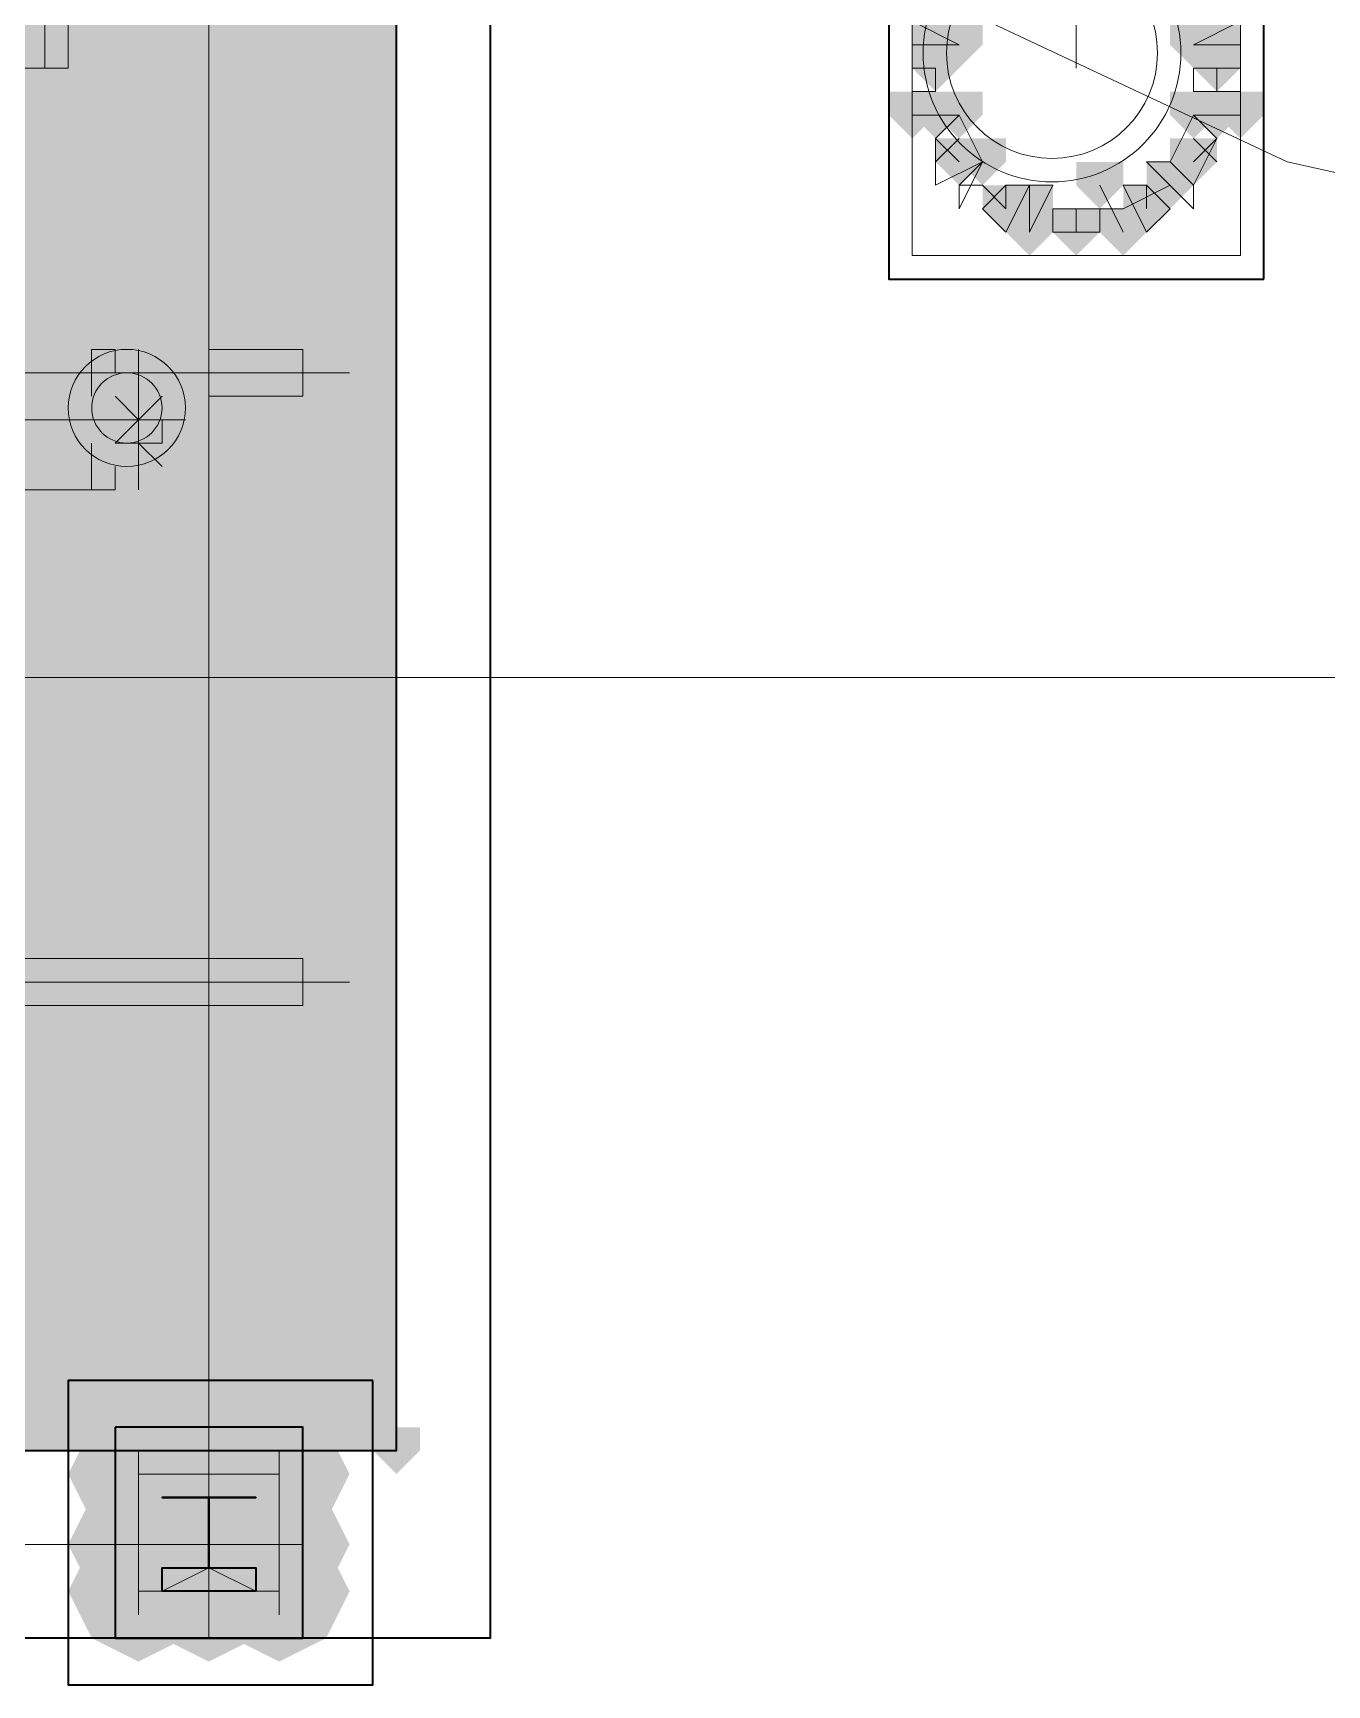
# Model space of a CAD drawing. Header units: millimetres. Extents: x 2315 to 4619, y 1334 to 1897.
# Drawn here: x 3816.816 to 3820.187, y 1532.045 to 1536.352 of the extents above; entities that cross this region are included whole.
import ezdxf

# ---------------------------------------------------------------- set-up
doc = ezdxf.new("R2010")
doc.units = ezdxf.units.MM
doc.linetypes.add('PDF_IMPORT', pattern=[1, 0.8, -0.2])
for name, color, linetype, true_color in [('PDF_10', 7, 'Continuous', 0x00b85c), ('PDF_AXIS', 7, 'Continuous', 0x00b85c), ('PDF_柱构件', 7, 'Continuous', 0x00b85c), ('PDF_转运站初步方案', 7, 'Continuous', 0x00b85c)]:
    doc.layers.add(name, color=color, linetype=linetype, true_color=true_color)
for name, color, linetype in [('PDF_3中心线层', 1, 'Continuous'), ('PDF_中心线层', 1, 'Continuous'), ('PDF_双点划线', 6, 'Continuous'), ('PDF_尺寸线层', 7, 'Continuous'), ('PDF_粗实线层', 7, 'Continuous'), ('PDF_细实线层', 7, 'Continuous')]:
    doc.layers.add(name, color=color, linetype=linetype)

msp = doc.modelspace()

# ---------------------------------------------------------------- hatches: boundary and pattern name
at = {"layer": 'PDF_10', "transparency": 33554559}
for points in [[(3819.1679, 1536.3211), (3819.1068, 1536.3211), (3819.1068, 1536.2601), (3819.1679, 1536.199), (3819.2289, 1536.2601), (3819.2289, 1536.3211)], [(3819.1679, 1536.3211), (3819.1068, 1536.3211), (3819.1068, 1536.2601), (3819.1679, 1536.199), (3819.2289, 1536.2601), (3819.2289, 1536.3211)], [(3819.9008, 1536.3211), (3819.8398, 1536.3211), (3819.8398, 1536.2601), (3819.9008, 1536.199), (3819.9619, 1536.2601), (3819.9619, 1536.3211)], [(3819.9008, 1536.3211), (3819.8398, 1536.3211), (3819.8398, 1536.2601), (3819.9008, 1536.199), (3819.9619, 1536.2601), (3819.9619, 1536.3211)], [(3819.9008, 1536.3211), (3819.8398, 1536.3211), (3819.8398, 1536.2601), (3819.9008, 1536.199), (3819.9619, 1536.2601), (3819.9619, 1536.3211)], [(3819.2289, 1536.0768), (3819.1679, 1536.0768), (3819.1679, 1536.0157), (3819.2289, 1535.9547), (3819.29, 1536.0157), (3819.29, 1536.0768)], [(3819.2289, 1536.0768), (3819.1679, 1536.0768), (3819.1679, 1536.0157), (3819.2289, 1535.9547), (3819.29, 1536.0157), (3819.29, 1536.0768)], [(3819.8398, 1536.0768), (3819.7787, 1536.0768), (3819.7787, 1536.0157), (3819.8398, 1535.9547), (3819.9008, 1536.0157), (3819.9008, 1536.0768)], [(3819.8398, 1536.0768), (3819.7787, 1536.0768), (3819.7787, 1536.0157), (3819.8398, 1535.9547), (3819.9008, 1536.0157), (3819.9008, 1536.0768)], [(3819.3511, 1535.9547), (3819.29, 1535.9547), (3819.29, 1535.8936), (3819.3511, 1535.8325), (3819.4122, 1535.8936), (3819.4122, 1535.9547)], [(3819.3511, 1535.9547), (3819.29, 1535.9547), (3819.29, 1535.8936), (3819.3511, 1535.8325), (3819.4122, 1535.8936), (3819.4122, 1535.9547)], [(3819.7176, 1535.9547), (3819.6565, 1535.9547), (3819.6565, 1535.8936), (3819.7176, 1535.8325), (3819.7787, 1535.8936), (3819.7787, 1535.9547)], [(3819.7176, 1535.9547), (3819.6565, 1535.9547), (3819.6565, 1535.8936), (3819.7176, 1535.8325), (3819.7787, 1535.8936), (3819.7787, 1535.9547)], [(3819.5343, 1535.8936), (3819.4733, 1535.8936), (3819.4733, 1535.8325), (3819.5343, 1535.7714), (3819.5954, 1535.8325), (3819.5954, 1535.8936)], [(3819.5343, 1535.8936), (3819.4733, 1535.8936), (3819.4733, 1535.8325), (3819.5343, 1535.7714), (3819.5954, 1535.8325), (3819.5954, 1535.8936)]]:
    msp.add_hatch(color=6, dxfattribs=at).paths.add_polyline_path(points)
at = {"layer": 'PDF_中心线层', "transparency": 33554559}
for points in [[(3817.2743, 1532.6563), (3817.2133, 1532.6563), (3817.2133, 1532.5952), (3817.2743, 1532.5341), (3817.3354, 1532.5952), (3817.3354, 1532.6563)], [(3817.4576, 1532.6563), (3817.3965, 1532.6563), (3817.3965, 1532.5952), (3817.4576, 1532.5341), (3817.5187, 1532.5952), (3817.5187, 1532.6563)], [(3817.4576, 1532.473), (3817.3965, 1532.473), (3817.3965, 1532.412), (3817.4576, 1532.3509), (3817.5187, 1532.412), (3817.5187, 1532.473)], [(3817.2743, 1532.3509), (3817.2133, 1532.3509), (3817.2133, 1532.2898), (3817.2743, 1532.2287), (3817.3354, 1532.2898), (3817.3354, 1532.3509)], [(3817.4576, 1532.3509), (3817.3965, 1532.3509), (3817.3965, 1532.2898), (3817.4576, 1532.2287), (3817.5187, 1532.2898), (3817.5187, 1532.3509)]]:
    msp.add_hatch(color=256, dxfattribs=at).paths.add_polyline_path(points)
at = {"layer": 'PDF_双点划线', "transparency": 33554559}
for points in [[(3817.1522, 1532.5952), (3817.0911, 1532.5952), (3817.0911, 1532.5341), (3817.1522, 1532.473), (3817.2133, 1532.5341), (3817.2133, 1532.5952)], [(3817.2743, 1532.5952), (3817.2133, 1532.5952), (3817.2133, 1532.5341), (3817.2743, 1532.473), (3817.3354, 1532.5341), (3817.3354, 1532.5952)], [(3817.2743, 1532.5952), (3817.2133, 1532.5952), (3817.2133, 1532.5341), (3817.2743, 1532.473), (3817.3354, 1532.5341), (3817.3354, 1532.5952)], [(3817.3965, 1532.5952), (3817.3354, 1532.5952), (3817.3354, 1532.5341), (3817.3965, 1532.473), (3817.4576, 1532.5341), (3817.4576, 1532.5952)], [(3817.2743, 1532.412), (3817.2133, 1532.412), (3817.2133, 1532.3509), (3817.2743, 1532.2898), (3817.3354, 1532.3509), (3817.3354, 1532.412)], [(3817.2743, 1532.412), (3817.2133, 1532.412), (3817.2133, 1532.3509), (3817.2743, 1532.2898), (3817.3354, 1532.3509), (3817.3354, 1532.412)]]:
    msp.add_hatch(color=256, dxfattribs=at).paths.add_polyline_path(points)
at = {"layer": 'PDF_尺寸线层', "transparency": 33554559}
for points in [[(3816.9689, 1535.5882), (3816.9079, 1535.5882), (3816.9079, 1535.5271), (3816.9689, 1535.466), (3817.03, 1535.5271), (3817.03, 1535.5882)], [(3817.03, 1535.466), (3816.9689, 1535.466), (3816.9689, 1535.4049), (3817.03, 1535.3438), (3817.0911, 1535.4049), (3817.0911, 1535.466)], [(3817.0911, 1535.466), (3817.03, 1535.466), (3817.03, 1535.4049), (3817.0911, 1535.3438), (3817.1522, 1535.4049), (3817.1522, 1535.466)], [(3817.1522, 1535.466), (3817.0911, 1535.466), (3817.0911, 1535.4049), (3817.1522, 1535.3438), (3817.2133, 1535.4049), (3817.2133, 1535.466)], [(3817.03, 1535.4049), (3816.9689, 1535.4049), (3816.9689, 1535.3438), (3817.03, 1535.2828), (3817.0911, 1535.3438), (3817.0911, 1535.4049)], [(3817.03, 1535.4049), (3816.9689, 1535.4049), (3816.9689, 1535.3438), (3817.03, 1535.2828), (3817.0911, 1535.3438), (3817.0911, 1535.4049)], [(3817.03, 1535.4049), (3816.9689, 1535.4049), (3816.9689, 1535.3438), (3817.03, 1535.2828), (3817.0911, 1535.3438), (3817.0911, 1535.4049)], [(3817.0911, 1535.4049), (3817.03, 1535.4049), (3817.03, 1535.3438), (3817.0911, 1535.2828), (3817.1522, 1535.3438), (3817.1522, 1535.4049)], [(3817.0911, 1535.4049), (3817.03, 1535.4049), (3817.03, 1535.3438), (3817.0911, 1535.2828), (3817.1522, 1535.3438), (3817.1522, 1535.4049)], [(3817.0911, 1535.4049), (3817.03, 1535.4049), (3817.03, 1535.3438), (3817.0911, 1535.2828), (3817.1522, 1535.3438), (3817.1522, 1535.4049)], [(3817.0911, 1535.4049), (3817.03, 1535.4049), (3817.03, 1535.3438), (3817.0911, 1535.2828), (3817.1522, 1535.3438), (3817.1522, 1535.4049)], [(3817.0911, 1535.4049), (3817.03, 1535.4049), (3817.03, 1535.3438), (3817.0911, 1535.2828), (3817.1522, 1535.3438), (3817.1522, 1535.4049)], [(3817.1522, 1535.4049), (3817.0911, 1535.4049), (3817.0911, 1535.3438), (3817.1522, 1535.2828), (3817.2133, 1535.3438), (3817.2133, 1535.4049)], [(3817.1522, 1535.4049), (3817.0911, 1535.4049), (3817.0911, 1535.3438), (3817.1522, 1535.2828), (3817.2133, 1535.3438), (3817.2133, 1535.4049)], [(3817.1522, 1535.4049), (3817.0911, 1535.4049), (3817.0911, 1535.3438), (3817.1522, 1535.2828), (3817.2133, 1535.3438), (3817.2133, 1535.4049)], [(3817.1522, 1535.4049), (3817.0911, 1535.4049), (3817.0911, 1535.3438), (3817.1522, 1535.2828), (3817.2133, 1535.3438), (3817.2133, 1535.4049)], [(3817.1522, 1535.4049), (3817.0911, 1535.4049), (3817.0911, 1535.3438), (3817.1522, 1535.2828), (3817.2133, 1535.3438), (3817.2133, 1535.4049)], [(3817.1522, 1535.4049), (3817.0911, 1535.4049), (3817.0911, 1535.3438), (3817.1522, 1535.2828), (3817.2133, 1535.3438), (3817.2133, 1535.4049)], [(3817.03, 1535.3438), (3816.9689, 1535.3438), (3816.9689, 1535.2828), (3817.03, 1535.2217), (3817.0911, 1535.2828), (3817.0911, 1535.3438)], [(3817.03, 1535.3438), (3816.9689, 1535.3438), (3816.9689, 1535.2828), (3817.03, 1535.2217), (3817.0911, 1535.2828), (3817.0911, 1535.3438)], [(3817.0911, 1535.3438), (3817.03, 1535.3438), (3817.03, 1535.2828), (3817.0911, 1535.2217), (3817.1522, 1535.2828), (3817.1522, 1535.3438)], [(3817.0911, 1535.3438), (3817.03, 1535.3438), (3817.03, 1535.2828), (3817.0911, 1535.2217), (3817.1522, 1535.2828), (3817.1522, 1535.3438)], [(3817.0911, 1535.3438), (3817.03, 1535.3438), (3817.03, 1535.2828), (3817.0911, 1535.2217), (3817.1522, 1535.2828), (3817.1522, 1535.3438)], [(3817.0911, 1535.3438), (3817.03, 1535.3438), (3817.03, 1535.2828), (3817.0911, 1535.2217), (3817.1522, 1535.2828), (3817.1522, 1535.3438)], [(3817.0911, 1535.3438), (3817.03, 1535.3438), (3817.03, 1535.2828), (3817.0911, 1535.2217), (3817.1522, 1535.2828), (3817.1522, 1535.3438)], [(3817.1522, 1535.3438), (3817.0911, 1535.3438), (3817.0911, 1535.2828), (3817.1522, 1535.2217), (3817.2133, 1535.2828), (3817.2133, 1535.3438)], [(3817.1522, 1535.3438), (3817.0911, 1535.3438), (3817.0911, 1535.2828), (3817.1522, 1535.2217), (3817.2133, 1535.2828), (3817.2133, 1535.3438)], [(3817.03, 1535.2828), (3816.9689, 1535.2828), (3816.9689, 1535.2217), (3817.03, 1535.1606), (3817.0911, 1535.2217), (3817.0911, 1535.2828)], [(3817.0911, 1535.2828), (3817.03, 1535.2828), (3817.03, 1535.2217), (3817.0911, 1535.1606), (3817.1522, 1535.2217), (3817.1522, 1535.2828)], [(3816.9689, 1535.2217), (3816.9079, 1535.2217), (3816.9079, 1535.1606), (3816.9689, 1535.0995), (3817.03, 1535.1606), (3817.03, 1535.2217)]]:
    msp.add_hatch(color=256, dxfattribs=at).paths.add_polyline_path(points)
at = {"layer": 'PDF_柱构件', "transparency": 33554559}
for points in [[(3819.1679, 1536.3822), (3819.1068, 1536.3822), (3819.1068, 1536.3211), (3819.1679, 1536.2601), (3819.2289, 1536.3211), (3819.2289, 1536.3822)], [(3819.2289, 1536.3822), (3819.1679, 1536.3822), (3819.1679, 1536.3211), (3819.2289, 1536.2601), (3819.29, 1536.3211), (3819.29, 1536.3822)], [(3819.8398, 1536.3822), (3819.7787, 1536.3822), (3819.7787, 1536.3211), (3819.8398, 1536.2601), (3819.9008, 1536.3211), (3819.9008, 1536.3822)], [(3819.9008, 1536.3822), (3819.8398, 1536.3822), (3819.8398, 1536.3211), (3819.9008, 1536.2601), (3819.9619, 1536.3211), (3819.9619, 1536.3822)], [(3819.1068, 1536.199), (3819.0457, 1536.199), (3819.0457, 1536.1379), (3819.1068, 1536.0768), (3819.1679, 1536.1379), (3819.1679, 1536.199)], [(3819.1679, 1536.199), (3819.1068, 1536.199), (3819.1068, 1536.1379), (3819.1679, 1536.0768), (3819.2289, 1536.1379), (3819.2289, 1536.199)], [(3819.2289, 1536.199), (3819.1679, 1536.199), (3819.1679, 1536.1379), (3819.2289, 1536.0768), (3819.29, 1536.1379), (3819.29, 1536.199)], [(3819.8398, 1536.199), (3819.7787, 1536.199), (3819.7787, 1536.1379), (3819.8398, 1536.0768), (3819.9008, 1536.1379), (3819.9008, 1536.199)], [(3819.9008, 1536.199), (3819.8398, 1536.199), (3819.8398, 1536.1379), (3819.9008, 1536.0768), (3819.9619, 1536.1379), (3819.9619, 1536.199)], [(3819.9619, 1536.199), (3819.9008, 1536.199), (3819.9008, 1536.1379), (3819.9619, 1536.0768), (3820.023, 1536.1379), (3820.023, 1536.199)], [(3819.29, 1536.0768), (3819.2289, 1536.0768), (3819.2289, 1536.0157), (3819.29, 1535.9547), (3819.3511, 1536.0157), (3819.3511, 1536.0768)], [(3819.5954, 1536.0157), (3819.5343, 1536.0157), (3819.5343, 1535.9547), (3819.5954, 1535.8936), (3819.6565, 1535.9547), (3819.6565, 1536.0157)], [(3819.7787, 1536.0157), (3819.7176, 1536.0157), (3819.7176, 1535.9547), (3819.7787, 1535.8936), (3819.8398, 1535.9547), (3819.8398, 1536.0157)], [(3819.4122, 1535.9547), (3819.3511, 1535.9547), (3819.3511, 1535.8936), (3819.4122, 1535.8325), (3819.4733, 1535.8936), (3819.4733, 1535.9547)], [(3819.4122, 1535.8936), (3819.3511, 1535.8936), (3819.3511, 1535.8325), (3819.4122, 1535.7714), (3819.4733, 1535.8325), (3819.4733, 1535.8936)], [(3819.6565, 1535.8936), (3819.5954, 1535.8936), (3819.5954, 1535.8325), (3819.6565, 1535.7714), (3819.7176, 1535.8325), (3819.7176, 1535.8936)]]:
    msp.add_hatch(color=6, dxfattribs=at).paths.add_polyline_path(points)
at = {"layer": 'PDF_粗实线层', "true_color": 0xffffff, "transparency": 33554559}
msp.add_hatch(color=7, dxfattribs=at).paths.add_polyline_path([(3814.5868, 1532.412), (3815.503, 1532.412), (3815.503, 1532.6563), (3817.763, 1532.6563), (3817.763, 1537.7871), (3812.8765, 1537.7871), (3812.8765, 1532.6563), (3814.5868, 1532.6563)])
at = {"layer": 'PDF_粗实线层', "transparency": 33554559}
for points in [[(3817.0911, 1532.7784), (3816.9689, 1532.7174), (3816.9079, 1532.5952), (3816.9689, 1532.473), (3817.0911, 1532.412), (3817.2133, 1532.473), (3817.2743, 1532.5952), (3817.2133, 1532.7174)], [(3817.2743, 1532.7784), (3817.1522, 1532.7174), (3817.0911, 1532.5952), (3817.1522, 1532.473), (3817.2743, 1532.412), (3817.3965, 1532.473), (3817.4576, 1532.5952), (3817.3965, 1532.7174)], [(3817.4576, 1532.7784), (3817.3354, 1532.7174), (3817.2743, 1532.5952), (3817.3354, 1532.473), (3817.4576, 1532.412), (3817.5797, 1532.473), (3817.6408, 1532.5952), (3817.5797, 1532.7174)], [(3817.0911, 1532.5952), (3816.9689, 1532.5341), (3816.9079, 1532.412), (3816.9689, 1532.2898), (3817.0911, 1532.2287), (3817.2133, 1532.2898), (3817.2743, 1532.412), (3817.2133, 1532.5341)], [(3817.2743, 1532.5952), (3817.1522, 1532.5341), (3817.0911, 1532.412), (3817.1522, 1532.2898), (3817.2743, 1532.2287), (3817.3965, 1532.2898), (3817.4576, 1532.412), (3817.3965, 1532.5341)], [(3817.4576, 1532.5952), (3817.3354, 1532.5341), (3817.2743, 1532.412), (3817.3354, 1532.2898), (3817.4576, 1532.2287), (3817.5797, 1532.2898), (3817.6408, 1532.412), (3817.5797, 1532.5341)], [(3817.0911, 1532.473), (3816.9689, 1532.412), (3816.9079, 1532.2898), (3816.9689, 1532.1676), (3817.0911, 1532.1065), (3817.2133, 1532.1676), (3817.2743, 1532.2898), (3817.2133, 1532.412)], [(3817.2743, 1532.473), (3817.1522, 1532.412), (3817.0911, 1532.2898), (3817.1522, 1532.1676), (3817.2743, 1532.1065), (3817.3965, 1532.1676), (3817.4576, 1532.2898), (3817.3965, 1532.412)], [(3817.4576, 1532.473), (3817.3354, 1532.412), (3817.2743, 1532.2898), (3817.3354, 1532.1676), (3817.4576, 1532.1065), (3817.5797, 1532.1676), (3817.6408, 1532.2898), (3817.5797, 1532.412)]]:
    msp.add_hatch(color=256, dxfattribs=at).paths.add_polyline_path(points)
at = {"layer": 'PDF_细实线层', "transparency": 33554559}
for points in [[(3817.5187, 1535.5882), (3817.4576, 1535.5882), (3817.4576, 1535.5271), (3817.5187, 1535.466), (3817.5797, 1535.5271), (3817.5797, 1535.5882)], [(3817.5187, 1535.466), (3817.4576, 1535.466), (3817.4576, 1535.4049), (3817.5187, 1535.3438), (3817.5797, 1535.4049), (3817.5797, 1535.466)]]:
    msp.add_hatch(color=256, dxfattribs=at).paths.add_polyline_path(points)
at = {"layer": 'PDF_细实线层', "true_color": 0x005cb8, "transparency": 33554559}
for points in [[(3817.5187, 1534.0001), (3817.4576, 1534.0001), (3817.4576, 1533.939), (3817.5187, 1533.8779), (3817.5797, 1533.939), (3817.5797, 1534.0001)], [(3817.5187, 1533.8779), (3817.4576, 1533.8779), (3817.4576, 1533.8168), (3817.5187, 1533.7557), (3817.5797, 1533.8168), (3817.5797, 1533.8779)], [(3817.763, 1532.7174), (3817.7019, 1532.7174), (3817.7019, 1532.6563), (3817.763, 1532.5952), (3817.8241, 1532.6563), (3817.8241, 1532.7174)]]:
    msp.add_hatch(color=152, dxfattribs=at).paths.add_polyline_path(points)
at = {"layer": 'PDF_转运站初步方案', "transparency": 33554559}
for points in [[(3819.1679, 1536.3211), (3819.1068, 1536.3211), (3819.1068, 1536.2601), (3819.1679, 1536.199), (3819.2289, 1536.2601), (3819.2289, 1536.3211)], [(3819.1679, 1536.3211), (3819.1068, 1536.3211), (3819.1068, 1536.2601), (3819.1679, 1536.199), (3819.2289, 1536.2601), (3819.2289, 1536.3211)], [(3819.9008, 1536.3211), (3819.8398, 1536.3211), (3819.8398, 1536.2601), (3819.9008, 1536.199), (3819.9619, 1536.2601), (3819.9619, 1536.3211)], [(3819.9008, 1536.3211), (3819.8398, 1536.3211), (3819.8398, 1536.2601), (3819.9008, 1536.199), (3819.9619, 1536.2601), (3819.9619, 1536.3211)], [(3819.2289, 1536.0768), (3819.1679, 1536.0768), (3819.1679, 1536.0157), (3819.2289, 1535.9547), (3819.29, 1536.0157), (3819.29, 1536.0768)], [(3819.2289, 1536.0768), (3819.1679, 1536.0768), (3819.1679, 1536.0157), (3819.2289, 1535.9547), (3819.29, 1536.0157), (3819.29, 1536.0768)], [(3819.8398, 1536.0768), (3819.7787, 1536.0768), (3819.7787, 1536.0157), (3819.8398, 1535.9547), (3819.9008, 1536.0157), (3819.9008, 1536.0768)], [(3819.8398, 1536.0768), (3819.7787, 1536.0768), (3819.7787, 1536.0157), (3819.8398, 1535.9547), (3819.9008, 1536.0157), (3819.9008, 1536.0768)], [(3819.3511, 1535.9547), (3819.29, 1535.9547), (3819.29, 1535.8936), (3819.3511, 1535.8325), (3819.4122, 1535.8936), (3819.4122, 1535.9547)], [(3819.3511, 1535.9547), (3819.29, 1535.9547), (3819.29, 1535.8936), (3819.3511, 1535.8325), (3819.4122, 1535.8936), (3819.4122, 1535.9547)], [(3819.7176, 1535.9547), (3819.6565, 1535.9547), (3819.6565, 1535.8936), (3819.7176, 1535.8325), (3819.7787, 1535.8936), (3819.7787, 1535.9547)], [(3819.7176, 1535.9547), (3819.6565, 1535.9547), (3819.6565, 1535.8936), (3819.7176, 1535.8325), (3819.7787, 1535.8936), (3819.7787, 1535.9547)], [(3819.5343, 1535.8936), (3819.4733, 1535.8936), (3819.4733, 1535.8325), (3819.5343, 1535.7714), (3819.5954, 1535.8325), (3819.5954, 1535.8936)], [(3819.5343, 1535.8936), (3819.4733, 1535.8936), (3819.4733, 1535.8325), (3819.5343, 1535.7714), (3819.5954, 1535.8325), (3819.5954, 1535.8936)]]:
    msp.add_hatch(color=6, dxfattribs=at).paths.add_polyline_path(points)

# ---------------------------------------------------------------- linework, layer by layer
at = {"layer": 'PDF_10', "color": 6, "lineweight": 18}
for points in [[(3819.1679, 1536.199), (3819.1679, 1536.2601), (3819.1068, 1536.2601)], [(3819.9008, 1536.2601), (3819.9008, 1536.199)], [(3819.2289, 1536.0157), (3819.1679, 1536.0768)], [(3819.2289, 1536.0768), (3819.1679, 1536.0157)], [(3819.9008, 1536.0768), (3819.8398, 1536.0157)], [(3819.8398, 1536.0768), (3819.9008, 1536.0157)], [(3819.3511, 1535.9547), (3819.3511, 1535.8936), (3819.29, 1535.9547)], [(3819.7787, 1535.9547), (3819.6565, 1535.8936)], [(3819.7176, 1535.9547), (3819.7176, 1535.8936)], [(3819.5343, 1535.8936), (3819.5343, 1535.8325)], [(3819.5954, 1535.8325), (3819.4733, 1535.8325)]]:
    msp.add_lwpolyline(points, dxfattribs=at)
at = {"layer": 'PDF_3中心线层', "lineweight": 18}
for points in [[(3817.0911, 1535.5271), (3817.0911, 1535.1606)], [(3815.9916, 1535.3438), (3817.2133, 1535.3438)]]:
    msp.add_lwpolyline(points, dxfattribs=at)
at = {"layer": 'PDF_AXIS', "color": 6, "lineweight": 18}
msp.add_lwpolyline([(3819.9619, 1535.7714), (3819.9619, 1536.6876), (3819.1068, 1536.6876), (3819.1068, 1535.7714)], close=True, dxfattribs=at)
at = {"layer": 'PDF_中心线层', "color": 5, "linetype": 'PDF_IMPORT', "lineweight": 18, "ltscale": 14.048656}
msp.add_lwpolyline([(3773.0516, 1534.672), (3843.0506, 1534.672), (3843.0506, 1561.6698), (3773.0516, 1561.6698), (3773.0516, 1534.672)], dxfattribs=at)
at = {"layer": 'PDF_中心线层', "color": 6, "lineweight": 18}
for points in [[(3819.5343, 1547.1325), (3819.5343, 1536.2601)], [(3816.0527, 1541.6352), (3816.0527, 1541.1466), (3816.297, 1539.986), (3816.7246, 1538.9476), (3817.3354, 1537.9703), (3818.1295, 1537.1763), (3819.0457, 1536.5044), (3820.0841, 1536.0157), (3821.1835, 1535.7714), (3822.3441, 1535.7103), (3823.4435, 1535.8325), (3824.543, 1536.2601), (3825.0316, 1536.5655)]]:
    msp.add_lwpolyline(points, dxfattribs=at)
at = {"layer": 'PDF_中心线层', "lineweight": 18}
for points in [[(3817.2743, 1536.932), (3812.7543, 1536.932), (3812.7543, 1532.412), (3817.2743, 1532.412)], [(3817.0911, 1532.2898), (3817.4576, 1532.2898), (3817.4576, 1532.5952), (3817.0911, 1532.5952)]]:
    msp.add_lwpolyline(points, close=True, dxfattribs=at)
for points in [[(3817.8241, 1534.672), (3812.7543, 1534.672), (3817.2743, 1534.672)], [(3817.2743, 1532.7174), (3817.2743, 1532.1676)], [(3817.0911, 1532.6563), (3817.0911, 1532.5952), (3817.1522, 1532.5952)], [(3817.2743, 1532.6563), (3817.2743, 1532.5952)], [(3817.4576, 1532.6563), (3817.4576, 1532.5952)], [(3817.0911, 1532.473), (3817.0911, 1532.412), (3817.1522, 1532.412)], [(3817.4576, 1532.473), (3817.4576, 1532.412)], [(3817.03, 1532.412), (3817.5187, 1532.412)], [(3817.0911, 1532.2287), (3817.0911, 1532.2898), (3817.1522, 1532.2898)], [(3817.2743, 1532.2898), (3817.2743, 1532.2287)], [(3817.4576, 1532.2898), (3817.4576, 1532.2287)]]:
    msp.add_lwpolyline(points, dxfattribs=at)
at = {"layer": 'PDF_双点划线', "lineweight": 18}
msp.add_lwpolyline([(3817.2743, 1532.2898), (3817.2743, 1532.5952)], dxfattribs=at)
msp.add_lwpolyline([(3817.2743, 1532.5341), (3817.3965, 1532.5341), (3817.2743, 1532.5341), (3817.2743, 1532.3509), (3817.3965, 1532.3509), (3817.3965, 1532.2898), (3817.2743, 1532.2898), (3817.1522, 1532.2898), (3817.1522, 1532.3509), (3817.2743, 1532.3509), (3817.2743, 1532.5341), (3817.1522, 1532.5341)], close=True, dxfattribs=at)
at = {"layer": 'PDF_尺寸线层', "lineweight": 18}
msp.add_lwpolyline([(3816.9079, 1536.5044), (3816.6635, 1536.5044), (3816.6635, 1536.2601), (3816.9079, 1536.2601)], close=True, dxfattribs=at)
for points in [[(3816.8468, 1536.2601), (3816.8468, 1536.5044)], [(3816.9689, 1535.5271), (3816.9689, 1535.4049), (3816.9689, 1535.5271), (3817.03, 1535.5271), (3817.03, 1535.466)], [(3816.6025, 1534.4887), (3816.6025, 1535.466), (3816.9689, 1535.466)], [(3817.03, 1535.2828), (3817.0911, 1535.2828), (3817.03, 1535.2828), (3817.0911, 1535.3438), (3817.03, 1535.3438), (3817.0911, 1535.3438), (3817.03, 1535.4049), (3817.0911, 1535.3438), (3817.03, 1535.3438)], [(3817.0911, 1535.4049), (3817.0911, 1535.3438), (3817.0911, 1535.4049), (3817.0911, 1535.3438), (3817.1522, 1535.4049)], [(3817.0911, 1535.3438), (3817.1522, 1535.4049), (3817.0911, 1535.3438)], [(3817.1522, 1535.2828), (3817.1522, 1535.3438)], [(3816.6635, 1535.1606), (3816.9689, 1535.1606), (3816.9689, 1535.2828)], [(3817.0911, 1535.2217), (3817.0911, 1535.2828), (3817.0911, 1535.2217), (3817.0911, 1535.2828), (3817.1522, 1535.2217)], [(3817.0911, 1535.2828), (3817.1522, 1535.2828), (3817.0911, 1535.2828)], [(3817.03, 1535.2217), (3817.03, 1535.1606), (3816.9689, 1535.1606), (3816.9689, 1535.2217)]]:
    msp.add_lwpolyline(points, dxfattribs=at)
for radius in [0.1527, 0.0916]:
    msp.add_circle((3817.0606, 1535.3744), radius, dxfattribs=at)
at = {"layer": 'PDF_柱构件', "color": 6, "lineweight": 18}
for points in [[(3819.1068, 1536.3211), (3819.2289, 1536.3211), (3819.1068, 1536.3822)], [(3819.9619, 1536.3822), (3819.8398, 1536.3211), (3819.9619, 1536.3211)], [(3819.1679, 1536.199), (3819.1679, 1536.2601), (3819.1068, 1536.2601), (3819.1068, 1536.199)], [(3819.8398, 1536.2601), (3819.8398, 1536.199), (3819.9619, 1536.199), (3819.9619, 1536.2601)], [(3819.1068, 1536.1379), (3819.2289, 1536.1379)], [(3819.29, 1536.0157), (3819.2289, 1536.1379), (3819.1679, 1536.0768), (3819.1679, 1535.9547)], [(3819.8398, 1536.1379), (3819.7787, 1536.0157), (3819.8398, 1535.9547), (3819.9008, 1536.0768)], [(3819.9619, 1536.1379), (3819.8398, 1536.1379)], [(3819.2289, 1535.8936), (3819.29, 1536.0157), (3819.2289, 1535.9547)], [(3819.8398, 1535.9547), (3819.7787, 1536.0157), (3819.7176, 1536.0157), (3819.8398, 1535.8936)], [(3819.4122, 1535.9547), (3819.3511, 1535.9547), (3819.29, 1535.8936), (3819.3511, 1535.8325)], [(3819.4122, 1535.8325), (3819.4733, 1535.9547), (3819.4122, 1535.9547)], [(3819.6565, 1535.8325), (3819.5954, 1535.9547)], [(3819.7176, 1535.9547), (3819.6565, 1535.9547), (3819.7176, 1535.8325), (3819.7787, 1535.8936)], [(3819.5954, 1535.8936), (3819.4733, 1535.8936), (3819.4733, 1535.8325), (3819.5954, 1535.8325)]]:
    msp.add_lwpolyline(points, close=True, dxfattribs=at)
for points in [[(3819.29, 1535.9547), (3819.2289, 1535.9547)], [(3819.6565, 1535.8936), (3819.5954, 1535.8936)]]:
    msp.add_lwpolyline(points, dxfattribs=at)
at = {"layer": 'PDF_粗实线层', "lineweight": 35}
for points in [[(3816.1138, 1537.7871), (3815.0143, 1537.7871), (3813.976, 1537.7871), (3812.8765, 1537.7871), (3812.8765, 1534.672), (3812.8765, 1532.6563), (3813.976, 1532.6563), (3814.5868, 1532.6563), (3814.5868, 1532.412), (3815.0143, 1532.412), (3815.503, 1532.412), (3815.503, 1532.6563), (3815.5641, 1532.6563), (3816.1138, 1532.6563), (3817.763, 1532.6563), (3817.763, 1534.672), (3817.763, 1537.7871)], [(3817.03, 1532.7174), (3817.03, 1532.1676), (3817.5187, 1532.1676), (3817.5187, 1532.7174)], [(3817.2743, 1532.3509), (3817.2743, 1532.5341), (3817.1522, 1532.5341), (3817.2743, 1532.5341), (3817.3965, 1532.5341), (3817.2743, 1532.5341), (3817.2743, 1532.473), (3817.2743, 1532.3509), (3817.3965, 1532.3509), (3817.3965, 1532.2898), (3817.2743, 1532.2898), (3817.1522, 1532.2898), (3817.1522, 1532.3509)]]:
    msp.add_lwpolyline(points, close=True, dxfattribs=at)
at = {"layer": 'PDF_粗实线层', "color": 251, "lineweight": 35, "true_color": 0x545454}
msp.add_lwpolyline([(3813.0597, 1532.1676), (3813.0597, 1537.1763), (3818.0073, 1537.1763), (3818.0073, 1532.1676)], close=True, dxfattribs=at)
at = {"layer": 'PDF_粗实线层', "color": 6, "lineweight": 35}
msp.add_lwpolyline([(3820.023, 1535.7103), (3820.023, 1536.7487), (3819.0457, 1536.7487), (3819.0457, 1535.7103)], close=True, dxfattribs=at)
at = {"layer": 'PDF_粗实线层', "color": 8, "lineweight": 35, "true_color": 0x808080}
msp.add_lwpolyline([(3817.7019, 1532.8395), (3816.9079, 1532.8395), (3816.9079, 1532.0455), (3817.7019, 1532.0455)], close=True, dxfattribs=at)
at = {"layer": 'PDF_粗实线层', "color": 7, "lineweight": 0, "true_color": 0xffffff}
for points in [[(3813.976, 1532.6563), (3817.763, 1532.6563), (3812.8765, 1532.6563), (3817.763, 1532.6563), (3812.8765, 1532.6563), (3817.763, 1532.6563), (3812.8765, 1532.6563), (3817.763, 1532.6563), (3812.8765, 1532.6563), (3817.763, 1532.6563), (3812.8765, 1532.6563), (3817.763, 1532.6563), (3812.8765, 1532.6563), (3817.763, 1532.6563), (3814.5868, 1532.6563), (3815.5641, 1532.6563)], [(3817.763, 1532.6563), (3814.5868, 1532.6563), (3816.1138, 1532.6563)], [(3817.2743, 1532.5341), (3817.2743, 1532.3509), (3817.2743, 1532.2898), (3817.2743, 1532.5341), (3817.2743, 1532.473)], [(3817.2743, 1532.5341), (3817.2743, 1532.5341)], [(3817.2743, 1532.5341), (3817.2743, 1532.5341)], [(3817.2743, 1532.5341), (3817.2743, 1532.5341)], [(3817.2743, 1532.5341), (3817.2743, 1532.5341)], [(3817.2743, 1532.5341), (3817.2743, 1532.5341)], [(3817.2743, 1532.5341), (3817.3965, 1532.5341), (3817.2743, 1532.5341)], [(3817.2743, 1532.3509), (3817.2743, 1532.2898)], [(3817.2743, 1532.3509), (3817.3965, 1532.2898), (3817.2743, 1532.2898)]]:
    msp.add_lwpolyline(points, dxfattribs=at)
for points in [[(3817.1522, 1532.2898), (3817.2743, 1532.2898), (3817.2743, 1532.3509), (3817.2743, 1532.2898), (3817.2743, 1532.3509), (3817.2743, 1532.2898), (3817.2743, 1532.3509), (3817.2743, 1532.2898), (3817.2743, 1532.5341), (3817.1522, 1532.5341), (3817.2743, 1532.5341), (3817.2743, 1532.3509)], [(3817.2743, 1532.3509), (3817.2743, 1532.2898)], [(3817.2743, 1532.2898), (3817.2743, 1532.3509)]]:
    msp.add_lwpolyline(points, close=True, dxfattribs=at)
at = {"layer": 'PDF_细实线层', "color": 152, "lineweight": 18, "true_color": 0x005cb8}
msp.add_lwpolyline([(3817.763, 1532.6563), (3817.763, 1537.7871), (3812.8765, 1537.7871), (3812.8765, 1532.6563)], close=True, dxfattribs=at)
at = {"layer": 'PDF_细实线层', "lineweight": 18}
for points in [[(3817.5187, 1535.4049), (3817.2743, 1535.4049), (3817.2743, 1535.466), (3817.2743, 1535.5271), (3817.5187, 1535.5271)], [(3817.5187, 1535.5271), (3817.5187, 1535.4049), (3817.5187, 1535.5271)]]:
    msp.add_lwpolyline(points, dxfattribs=at)
at = {"layer": 'PDF_细实线层', "color": 152, "lineweight": 18, "true_color": 0x005cb8}
for points in [[(3817.6408, 1535.466), (3813.8538, 1535.466)], [(3814.3425, 1533.3893), (3814.2814, 1533.4503), (3814.2814, 1533.8168), (3814.2814, 1533.7557), (3814.037, 1533.7557), (3814.037, 1533.8168), (3814.037, 1533.939), (3817.5187, 1533.939)], [(3817.5187, 1533.939), (3817.5187, 1533.8168), (3817.5187, 1533.939)], [(3817.6408, 1533.8779), (3813.8538, 1533.8779)], [(3814.2814, 1533.8168), (3814.2814, 1533.7557), (3814.037, 1533.7557), (3814.037, 1533.8168), (3817.5187, 1533.8168)]]:
    msp.add_lwpolyline(points, dxfattribs=at)
at = {"layer": 'PDF_转运站初步方案', "color": 6, "lineweight": 18}
for radius in [0.3359, 0.2749]:
    msp.add_circle((3819.4711, 1536.2997), radius, dxfattribs=at)

doc.saveas('drawing.dxf')
